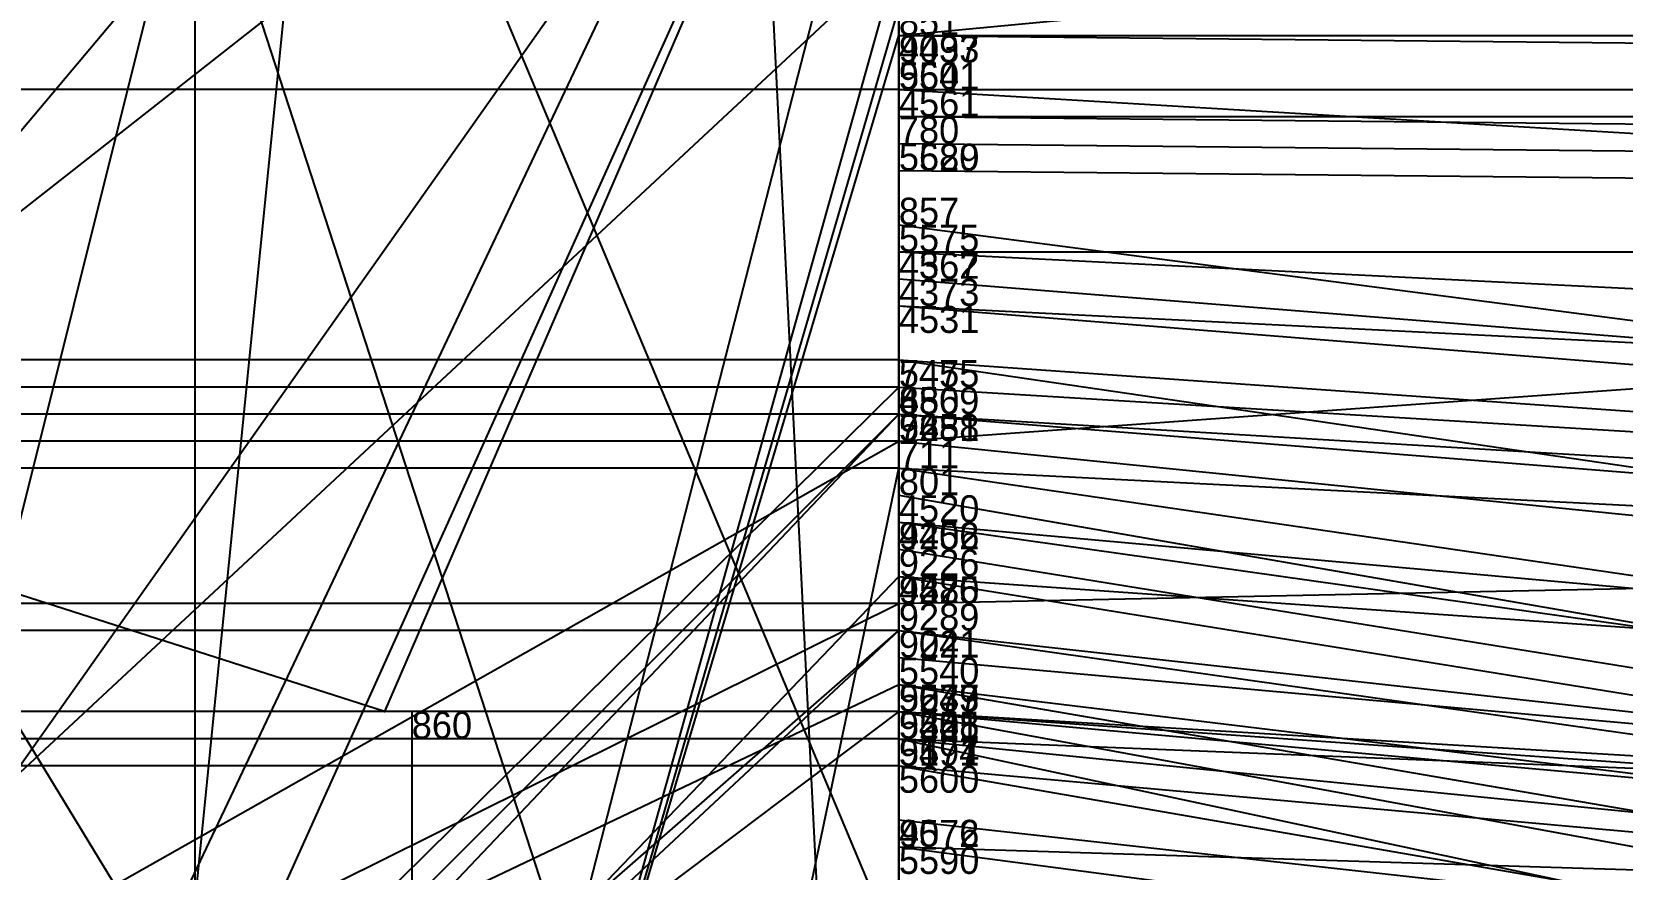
# Model space of a CAD drawing. Extents: x -0.07 to 1.1, y -0.07 to 1.1.
# Drawn here: x 0.968 to 1.0267, y 0.0612 to 0.0921 of the extents above; entities that cross this region are included whole.
import ezdxf

# ---------------------------------------------------------------- set-up
doc = ezdxf.new("R2010")
doc.units = 0
for name, color, linetype in [('Clients', 3, 'CONTINUOUS'), ('Facilities', 3, 'CONTINUOUS'), ('Facilities_lines', 3, 'CONTINUOUS'), ('Min_max_boxes', 1, 'CONTINUOUS'), ('Normals', 1, 'CONTINUOUS'), ('Source_points', 5, 'CONTINUOUS'), ('Text', 3, 'CONTINUOUS')]:
    doc.layers.add(name, color=color, linetype=linetype)

msp = doc.modelspace()

# ---------------------------------------------------------------- linework, layer by layer
at = {"layer": 'Clients', "color": 5}
for p in [(1, 0.092, 0.058), (1, 0.092, 0.966), (1, 0.09, 0.166), (1, 0.088, 0.711), (1, 0.087, 0.757), (1, 0.085, 0.023), (1, 0.083, 0.351), (1, 0.082, 0.338), (1, 0.082, 0.336), (1, 0.08, 0.013), (1, 0.08, 0.697), (1, 0.079, 0.058), (1, 0.078, 0.233), (1, 0.077, 0.741), (1, 0.077, 0.996), (1, 0.076, 0.016), (1, 0.076, 0.055), (1, 0.075, 0.359), (1, 0.074, 0.814), (1, 0.071, 0.968), (1, 0.07, 0.123), (1, 0.07, 0.796), (1, 0.069, 0.909), (1, 0.068, 0.844), (1, 0.068, 0.908), (0.981, 0.067), (1, 0.067, 0.69), (1, 0.067, 0.836), (1, 0.067, 0.6), (1, 0.066, 0.194), (1, 0.066, 0.665), (1, 0.066, 0.656), (1, 0.066, 0.942), (1, 0.065, 0.802), (1, 0.065, 0.624), (1, 0.063, 0.498), (1, 0.062, 0.545), (1, 0.062, 0.969)]:
    msp.add_point(p, dxfattribs=at)
at = {"layer": 'Facilities', "color": 3}
for p in [(1, 0.092, 0.305), (1, 0.09, 0.559), (1, 0.089, 0.247), (1, 0.089, 0.311), (1, 0.084, 0.259), (1, 0.084, 0.606), (1, 0.078, 0.221), (1, 0.078, 0.274), (1, 0.074, 0.374), (1, 0.073, 0.887), (1, 0.072, 0.315), (1, 0.072, 0.337), (1, 0.068, 0.55), (1, 0.067, 0.693)]:
    msp.add_point(p, dxfattribs=at)
at = {"layer": 'Facilities_lines', "color": 3}
for p, q in [((1, 0.073, 0.887), (1, 0.222, 0.945)), ((1, 0.058, 0.038), (1, 0.219, 0.047)), ((1, 0.058, 0.038), (0.938, 0.206)), ((1, 0.146, 0.95), (1, 0.068, 0.844)), ((1, 0.146, 0.95), (1, 0.032, 0.898)), ((1, 0.146, 0.925), (1, 0.062, 0.969)), ((1, 0.146, 0.925), (1, 0.069, 0.909)), ((1, 0.146, 0.925), (1, 0.074, 0.814)), ((0.968, 0, 0.012), (0.982, 0.14)), ((0.893, 0, 0.085), (1, 0.127, 0.103)), ((1, 0.058, 0.038), (1, 0.124, 0.046)), ((1, 0.116, 0.023), (0.964, 0.04)), ((1, 0.116, 0.023), (1, 0.039, 0.141)), ((1, 0.111, 0.01), (0.928, 0.009)), ((1, 0.111, 0.01), (0.944, 0.067)), ((1, 0.111, 0.01), (0.95, 0, 0.024)), ((1, 0.111, 0.01), (0.981, 0.067)), ((1, 0.111, 0.01), (1, 0.053, 0.027)), ((1, 0.111, 0.01), (1, 0.027, 0.005)), ((1, 0.111, 0.01), (1, 0.019, 0.134)), ((1, 0.006, 0.973), (1, 0.11, 0.94)), ((0.973, 0, 0.99), (1, 0.105, 0.947)), ((0.974, 0.1, 1), (0.956, 0.028, 1)), ((0.974, 0.1, 1), (1, 0.02, 0.909)), ((1, 0, 0.993), (0.995, 0.1, 1)), ((1, 0, 0.993), (1, 0.1, 0.984)), ((1, 0.098, 0.059), (1, 0.056, 0.223)), ((1, 0.098, 0.059), (1, 0.092, 0.058)), ((1, 0.098, 0.059), (1, 0.066, 0.194)), ((1, 0.084, 0.259), (1, 0.096, 0.118)), ((0.898, 0, 0.416), (1, 0.095, 0.369)), ((0.986, 0.045, 1), (1, 0.095, 0.94)), ((1, 0.09, 0.559), (1, 0.095, 0.777)), ((1, 0.078, 0.274), (1, 0.094, 0.203)), ((1, 0.094, 0.721), (1, 0.087, 0.757)), ((1, 0.094, 0.721), (1, 0.088, 0.711)), ((0.986, 0.045, 1), (1, 0.093, 0.952)), ((0.986, 0.045, 1), (1, 0.092, 0.966)), ((1, 0.078, 0.221), (1, 0.09, 0.166)), ((1, 0.058, 0.038), (1, 0.085, 0.023)), ((1, 0.072, 0.315), (1, 0.083, 0.351)), ((0.958, 0.082), (1, 0.013, 0.127)), ((1, 0.072, 0.315), (1, 0.082, 0.338)), ((1, 0.078, 0.274), (1, 0.082, 0.336)), ((1, 0.058, 0.038), (1, 0.08, 0.013)), ((1, 0.067, 0.693), (1, 0.08, 0.697)), ((0.92, 0, 0.053), (1, 0.079, 0.058)), ((1, 0.078, 0.221), (0.922, 0, 0.243)), ((1, 0.078, 0.221), (0.926, 0, 0.241)), ((1, 0.072, 0.337), (1, 0.078, 0.233)), ((0.864, 0, 0.96), (1, 0.077, 0.996)), ((1, 0.073, 0.887), (1, 0.077, 0.741)), ((0.984, 0, 0.181), (1, 0.076, 0.055)), ((1, 0.058, 0.038), (1, 0.076, 0.016)), ((1, 0.072, 0.337), (1, 0.075, 0.359)), ((1, 0.074, 0.374), (1, 0.058, 0.268)), ((1, 0.074, 0.374), (1, 0.006, 0.464)), ((1, 0.074, 0.374), (1, 0.033, 0.479)), ((1, 0.073, 0.887), (1, 0.028, 0.948)), ((1, 0.072, 0.337), (0.931, 0, 0.284)), ((1, 0.072, 0.337), (1, 0.003, 0.477)), ((1, 0.072, 0.337), (1, 0.063, 0.498)), ((0.857, 0, 0.938), (1, 0.071, 0.968)), ((0.92, 0, 0.053), (1, 0.07, 0.123)), ((0.925, 0, 0.7), (1, 0.07, 0.796)), ((0.857, 0, 0.938), (1, 0.068, 0.908)), ((1, 0.068, 0.55), (1, 0.021, 0.498)), ((1, 0.068, 0.55), (1, 0.062, 0.545)), ((1, 0.067, 0.693), (0.911, 0, 0.611)), ((1, 0.067, 0.693), (1, 0.067, 0.69)), ((1, 0.039, 0.637), (1, 0.067, 0.836)), ((1, 0.024, 0.519), (1, 0.067, 0.6)), ((1, 0.024, 0.513), (1, 0.066, 0.665)), ((1, 0.024, 0.513), (1, 0.066, 0.656)), ((1, 0.059, 0.942), (1, 0.066, 0.942)), ((1, 0.039, 0.637), (1, 0.065, 0.802)), ((1, 0.054, 0.637), (1, 0.065, 0.624))]:
    msp.add_line(p, q, dxfattribs=at)
at = {"layer": 'Min_max_boxes', "color": 1}
for p, q in [((1, 0.02, 0.909), (1, 0.299, 0.909)), ((1, 0.02, 1), (1, 0.299, 1)), ((1, 0.039), (1, 0.238)), ((1, 0.039, 0.141), (1, 0.238, 0.141)), ((1, 0.028, 0.741), (1, 0.222, 0.741)), ((1, 0.222, 0.741), (1, 0.028, 0.741)), ((1, 0.028, 0.948), (1, 0.222, 0.948)), ((1, 0.222, 0.948), (1, 0.028, 0.948)), ((1, 0), (1, 0.219)), ((1, 0, 0.068), (1, 0.219, 0.068)), ((1, 0), (1, 0.215)), ((1, 0, 0.117), (1, 0.215, 0.117)), ((0.974, 0.041), (0.974, 0.198)), ((0.974, 0.041), (0.974, 0.198)), ((1, 0.032, 0.844), (1, 0.162, 0.844)), ((1, 0.162, 0.844), (1, 0.032, 0.844)), ((1, 0.032, 0.986), (1, 0.162, 0.986)), ((1, 0.162, 0.986), (1, 0.032, 0.986)), ((1, 0.013), (1, 0.157)), ((1, 0.013, 0.127), (1, 0.157, 0.127)), ((1, 0.062, 0.814), (1, 0.146, 0.814)), ((1, 0.146, 0.814), (1, 0.062, 0.814)), ((1, 0.062, 0.969), (1, 0.146, 0.969)), ((1, 0.146, 0.969), (1, 0.062, 0.969)), ((1, 0), (1, 0.129)), ((1, 0, 0.134), (1, 0.129, 0.134)), ((1, 0, 0.07), (1, 0.127, 0.07)), ((1, 0, 0.103), (1, 0.127, 0.103)), ((1, 0.033, 0.861), (1, 0.119, 0.861)), ((1, 0.033, 1), (1, 0.119, 1)), ((1, 0, 0.92), (1, 0.11, 0.92)), ((1, 0, 1), (1, 0.11, 1)), ((1, 0.056), (1, 0.107)), ((1, 0.056, 0.223), (1, 0.107, 0.223)), ((1, 0, 0.879), (1, 0.105, 0.879)), ((1, 0, 1), (1, 0.105, 1)), ((1, 0, 0.841), (1, 0.1, 0.841)), ((1, 0, 1), (1, 0.1, 1)), ((1, 0), (1, 0.097)), ((1, 0, 0.054), (1, 0.097, 0.054)), ((1, 0.084, 0.118), (1, 0.096, 0.118)), ((1, 0.096, 0.118), (1, 0.084, 0.118)), ((1, 0.084, 0.259), (1, 0.096, 0.259)), ((1, 0.096, 0.259), (1, 0.084, 0.259)), ((1, 0, 0.369), (1, 0.095, 0.369)), ((1, 0, 0.435), (1, 0.095, 0.435)), ((1, 0.09, 0.559), (1, 0.095, 0.559)), ((1, 0.095, 0.559), (1, 0.09, 0.559)), ((1, 0.09, 0.777), (1, 0.095, 0.777)), ((1, 0.095, 0.777), (1, 0.09, 0.777)), ((1, 0, 0.902), (1, 0.095, 0.902)), ((1, 0, 1), (1, 0.095, 1)), ((1, 0.078, 0.203), (1, 0.094, 0.203)), ((1, 0.094, 0.203), (1, 0.078, 0.203)), ((1, 0.078, 0.336), (1, 0.094, 0.336)), ((1, 0.094, 0.336), (1, 0.078, 0.336)), ((1, 0.087, 0.711), (1, 0.094, 0.711)), ((1, 0.094, 0.711), (1, 0.087, 0.711)), ((1, 0.087, 0.757), (1, 0.094, 0.757)), ((1, 0.094, 0.757), (1, 0.087, 0.757)), ((1, 0.09, 0.166), (0.922, 0.09, 0.166)), ((1, 0.09, 0.243), (0.922, 0.09, 0.243)), ((1, 0, 0.166), (1, 0.09, 0.166)), ((1, 0, 0.243), (1, 0.09, 0.243)), ((1, 0.09, 0.166), (1, 0.09, 0.243)), ((1, 0.09, 0.559), (1, 0.09, 0.559)), ((1, 0.09, 0.777), (1, 0.09, 0.777)), ((1, 0.09, 0.559), (1, 0.09, 0.777)), ((1, 0.09, 0.559), (1, 0.09, 0.777)), ((1, 0.087, 0.711), (1, 0.087, 0.711)), ((1, 0.087, 0.757), (1, 0.087, 0.757)), ((1, 0.087, 0.711), (1, 0.087, 0.757)), ((1, 0.087, 0.711), (1, 0.087, 0.757)), ((1, 0.084, 0.118), (1, 0.084, 0.118)), ((1, 0.084, 0.259), (1, 0.084, 0.259)), ((1, 0.084, 0.118), (1, 0.084, 0.259)), ((1, 0.084, 0.118), (1, 0.084, 0.259)), ((1, 0.072, 0.315), (1, 0.083, 0.315)), ((1, 0.083, 0.315), (1, 0.083, 0.315)), ((1, 0.083, 0.315), (1, 0.072, 0.315)), ((1, 0.072, 0.351), (1, 0.083, 0.351)), ((1, 0.083, 0.351), (1, 0.083, 0.351)), ((1, 0.083, 0.351), (1, 0.072, 0.351)), ((1, 0.083, 0.315), (1, 0.083, 0.351)), ((1, 0.083, 0.315), (1, 0.083, 0.351)), ((1, 0.08, 0.611), (0.911, 0.08, 0.611)), ((1, 0.08, 0.697), (0.911, 0.08, 0.697)), ((1, 0, 0.611), (1, 0.08, 0.611)), ((1, 0, 0.697), (1, 0.08, 0.697)), ((1, 0.08, 0.611), (1, 0.08, 0.697)), ((1, 0.079), (0.773, 0.079)), ((1, 0.079, 0.18), (0.773, 0.079, 0.18)), ((1, 0), (1, 0.079)), ((1, 0, 0.18), (1, 0.079, 0.18)), ((1, 0.079), (1, 0.079, 0.18)), ((1, 0.078, 0.233), (0.931, 0.078, 0.233)), ((1, 0.078, 0.498), (0.931, 0.078, 0.498)), ((1, 0.078, 0.203), (1, 0.078, 0.203)), ((1, 0.078, 0.336), (1, 0.078, 0.336)), ((1, 0.078, 0.203), (1, 0.078, 0.336)), ((1, 0.078, 0.203), (1, 0.078, 0.336)), ((1, 0, 0.233), (1, 0.078, 0.233)), ((1, 0, 0.498), (1, 0.078, 0.498)), ((1, 0.078, 0.233), (1, 0.078, 0.498)), ((1, 0.077, 0.925), (0.678, 0.077, 0.925)), ((1, 0.077, 1), (0.678, 0.077, 1)), ((1, 0, 0.925), (1, 0.077, 0.925)), ((1, 0, 1), (1, 0.077, 1)), ((1, 0.077, 0.925), (1, 0.077, 1)), ((1, 0.076, 0.055), (0.966, 0.076, 0.055)), ((1, 0.076, 0.347), (0.966, 0.076, 0.347)), ((1, 0, 0.055), (1, 0.076, 0.055)), ((1, 0, 0.347), (1, 0.076, 0.347)), ((1, 0.076, 0.055), (1, 0.076, 0.347)), ((1, 0.006, 0.268), (1, 0.074, 0.268)), ((1, 0.074, 0.268), (1, 0.074, 0.268)), ((1, 0.074, 0.268), (1, 0.006, 0.268)), ((1, 0.006, 0.479), (1, 0.074, 0.479)), ((1, 0.074, 0.479), (1, 0.074, 0.479)), ((1, 0.074, 0.479), (1, 0.006, 0.479)), ((1, 0.074, 0.268), (1, 0.074, 0.479)), ((1, 0.074, 0.268), (1, 0.074, 0.479)), ((1, 0.072, 0.315), (1, 0.072, 0.315)), ((1, 0.072, 0.351), (1, 0.072, 0.351)), ((1, 0.072, 0.315), (1, 0.072, 0.351)), ((1, 0.072, 0.315), (1, 0.072, 0.351)), ((1, 0.071, 0.908), (0.851, 0.071, 0.908)), ((1, 0.071, 0.968), (0.851, 0.071, 0.968)), ((1, 0, 0.908), (1, 0.071, 0.908)), ((1, 0, 0.968), (1, 0.071, 0.968)), ((1, 0.071, 0.908), (1, 0.071, 0.968)), ((1, 0.07, 0.7), (0.921, 0.07, 0.7)), ((1, 0.07, 0.796), (0.921, 0.07, 0.796)), ((1, 0, 0.7), (1, 0.07, 0.7)), ((1, 0, 0.796), (1, 0.07, 0.796)), ((1, 0.07, 0.7), (1, 0.07, 0.796)), ((1, 0.021, 0.498), (1, 0.068, 0.498)), ((1, 0.068, 0.498), (1, 0.068, 0.498)), ((1, 0.068, 0.498), (1, 0.021, 0.498)), ((1, 0.021, 0.55), (1, 0.068, 0.55)), ((1, 0.068, 0.55), (1, 0.068, 0.55)), ((1, 0.068, 0.55), (1, 0.021, 0.55)), ((1, 0.068, 0.498), (1, 0.068, 0.55)), ((1, 0.068, 0.498), (1, 0.068, 0.55)), ((1, 0.067, 0.556), (0.922, 0.067, 0.556)), ((1, 0.067, 0.836), (0.922, 0.067, 0.836)), ((1, 0.067, 0.464), (0.982, 0.067, 0.464)), ((0.982, 0.067, 0.464), (0.982, 0, 0.464)), ((1, 0.067, 0.6), (0.982, 0.067, 0.6)), ((0.982, 0.067, 0.6), (0.982, 0, 0.6)), ((0.982, 0.067, 0.464), (0.982, 0.067, 0.6)), ((1, 0, 0.556), (1, 0.067, 0.556)), ((1, 0, 0.836), (1, 0.067, 0.836)), ((1, 0.067, 0.556), (1, 0.067, 0.836)), ((1, 0, 0.464), (1, 0.067, 0.464)), ((1, 0, 0.6), (1, 0.067, 0.6)), ((1, 0.067, 0.464), (1, 0.067, 0.6)), ((1, 0.066, 0.493), (0.936, 0.066, 0.493)), ((1, 0.066, 0.665), (0.936, 0.066, 0.665)), ((1, 0, 0.493), (1, 0.066, 0.493)), ((1, 0, 0.665), (1, 0.066, 0.665)), ((1, 0.066, 0.493), (1, 0.066, 0.665)), ((1, 0.058, 0.94), (1, 0.066, 0.94)), ((1, 0.066, 0.94), (1, 0.066, 0.94)), ((1, 0.066, 0.94), (1, 0.058, 0.94)), ((1, 0.058, 0.942), (1, 0.066, 0.942)), ((1, 0.066, 0.942), (1, 0.066, 0.942)), ((1, 0.066, 0.942), (1, 0.058, 0.942)), ((1, 0.066, 0.94), (1, 0.066, 0.942)), ((1, 0.066, 0.94), (1, 0.066, 0.942)), ((1, 0.065, 0.583), (0.932, 0.065, 0.583)), ((1, 0.065, 0.647), (0.932, 0.065, 0.647)), ((1, 0, 0.583), (1, 0.065, 0.583)), ((1, 0, 0.647), (1, 0.065, 0.647)), ((1, 0.065, 0.583), (1, 0.065, 0.647)), ((1, 0.062, 0.814), (1, 0.062, 0.814)), ((1, 0.062, 0.969), (1, 0.062, 0.969)), ((1, 0.062, 0.814), (1, 0.062, 0.969)), ((1, 0.062, 0.814), (1, 0.062, 0.969))]:
    msp.add_line(p, q, dxfattribs=at)
at = {"layer": 'Normals', "color": 1}
for p, q in [((1, 0.092, 0.966), (1.095, 0.101, 0.998)), ((1, 0.092, 0.058), (1.098, 0.091, 0.038)), ((1, 0.092, 0.305), (1.1, 0.092, 0.305)), ((1, 0.09, 0.166), (1.1, 0.084, 0.165)), ((1, 0.09, 0.559), (1.1, 0.09, 0.559)), ((1, 0.089, 0.247), (1.1, 0.088, 0.247)), ((1, 0.089, 0.311), (1.1, 0.089, 0.311)), ((1, 0.088, 0.711), (1.1, 0.087, 0.711)), ((1, 0.087, 0.757), (1.1, 0.086, 0.757)), ((1, 0.085, 0.023), (1.092, 0.073, -0.015)), ((0.981, 0.067), (0.928, 0.084, 0.083)), ((1, 0.084, 0.259), (1.1, 0.079, 0.259)), ((1, 0.084, 0.606), (1.1, 0.084, 0.606)), ((1, 0.083, 0.351), (1.1, 0.075, 0.355)), ((1, 0.082, 0.336), (1.1, 0.077, 0.338)), ((1, 0.082, 0.338), (1.1, 0.074, 0.34)), ((1, 0.077, 0.996), (1.07, 0.082, 1.067)), ((1, 0.08, 0.013), (1.089, 0.067, -0.03)), ((1, 0.08, 0.697), (1.1, 0.073, 0.696)), ((1, 0.079, 0.058), (1.099, 0.073, 0.043)), ((1, 0.078, 0.233), (1.1, 0.072, 0.233)), ((1, 0.078, 0.221), (1.1, 0.07, 0.221)), ((1, 0.078, 0.274), (1.1, 0.072, 0.274)), ((1, 0.077, 0.741), (1.099, 0.067, 0.742)), ((1, 0.076, 0.055), (1.098, 0.071, 0.034)), ((1, 0.076, 0.016), (1.089, 0.063, -0.027)), ((1, 0.075, 0.359), (1.098, 0.058, 0.37)), ((1, 0.074, 0.374), (1.099, 0.06, 0.376)), ((1, 0.074, 0.814), (1.1, 0.065, 0.816)), ((1, 0.073, 0.887), (1.099, 0.057, 0.881)), ((1, 0.071, 0.968), (1.097, 0.073, 0.993)), ((1, 0.072, 0.315), (1.1, 0.065, 0.316)), ((1, 0.072, 0.337), (1.099, 0.056, 0.344)), ((1, 0.07, 0.123), (1.099, 0.056, 0.124)), ((1, 0.07, 0.796), (1.099, 0.059, 0.797)), ((1, 0.069, 0.909), (1.1, 0.06, 0.907)), ((1, 0.068, 0.55), (1.099, 0.056, 0.551)), ((1, 0.068, 0.844), (1.099, 0.051, 0.846)), ((1, 0.068, 0.908), (1.099, 0.056, 0.904)), ((1, 0.067, 0.693), (1.1, 0.06, 0.693)), ((1, 0.067, 0.6), (1.1, 0.058, 0.598)), ((1, 0.067, 0.69), (1.1, 0.061, 0.69)), ((1, 0.067, 0.836), (1.098, 0.049, 0.838)), ((1, 0.066, 0.194), (1.098, 0.045, 0.196)), ((1, 0.066, 0.665), (1.1, 0.056, 0.665)), ((1, 0.066, 0.656), (1.1, 0.056, 0.657)), ((1, 0.066, 0.942), (1.1, 0.062, 0.951)), ((1, 0.065, 0.624), (1.1, 0.056, 0.622)), ((1, 0.065, 0.802), (1.098, 0.048, 0.806)), ((1, 0.063, 0.498), (1.099, 0.052, 0.499)), ((1, 0.062, 0.545), (1.099, 0.049, 0.546)), ((1, 0.062, 0.969), (1.097, 0.059, 0.992))]:
    msp.add_line(p, q, dxfattribs=at)
at = {"layer": 'Source_points', "color": 5}
for p in [(1, 0.092, 0.058), (1, 0.092, 0.305), (1, 0.092, 0.966), (1, 0.09, 0.166), (1, 0.09, 0.559), (1, 0.089, 0.247), (1, 0.089, 0.311), (1, 0.088, 0.711), (1, 0.087, 0.757), (1, 0.085, 0.023), (1, 0.084, 0.259), (1, 0.084, 0.606), (1, 0.083, 0.351), (1, 0.082, 0.336), (1, 0.082, 0.338), (1, 0.08, 0.013), (1, 0.08, 0.697), (1, 0.079, 0.058), (1, 0.078, 0.233), (1, 0.078, 0.221), (1, 0.078, 0.274), (1, 0.077, 0.741), (1, 0.077, 0.996), (1, 0.076, 0.055), (1, 0.076, 0.016), (1, 0.075, 0.359), (1, 0.074, 0.374), (1, 0.074, 0.814), (1, 0.073, 0.887), (1, 0.072, 0.315), (1, 0.072, 0.337), (1, 0.071, 0.968), (1, 0.07, 0.123), (1, 0.07, 0.796), (1, 0.069, 0.909), (1, 0.068, 0.55), (1, 0.068, 0.844), (1, 0.068, 0.908), (0.981, 0.067), (1, 0.067, 0.693), (1, 0.067, 0.6), (1, 0.067, 0.69), (1, 0.067, 0.836), (1, 0.066, 0.194), (1, 0.066, 0.665), (1, 0.066, 0.656), (1, 0.066, 0.942), (1, 0.065, 0.624), (1, 0.065, 0.802), (1, 0.063, 0.498), (1, 0.062, 0.545), (1, 0.062, 0.969)]:
    msp.add_point(p, dxfattribs=at)

# ---------------------------------------------------------------- texts
at = {"layer": 'Text', "color": 3}
for s, p in [('851', (1, 0.092, 0.058)), ('4493', (1, 0.091, 0.305)), ('9037', (1, 0.091, 0.966)), ('5601', (1, 0.09, 0.559)), ('954', (1, 0.09, 0.166)), ('4561', (1, 0.089, 0.311)), ('780', (1, 0.088, 0.247)), ('5589', (1, 0.087, 0.757)), ('5620', (1, 0.087, 0.711)), ('857', (1, 0.085, 0.023)), ('5575', (1, 0.084, 0.606)), ('4362', (1, 0.083, 0.351)), ('4567', (1, 0.083, 0.259)), ('4373', (1, 0.082, 0.336)), ('4531', (1, 0.081, 0.338)), ('5455', (1, 0.079, 0.697)), ('747', (1, 0.079, 0.013)), ('4569', (1, 0.078, 0.274)), ('836', (1, 0.078, 0.221)), ('680', (1, 0.078, 0.058)), ('5631', (1, 0.077, 0.741)), ('9288', (1, 0.077, 0.996)), ('745', (1, 0.077, 0.233)), ('711', (1, 0.076, 0.055)), ('801', (1, 0.075, 0.016)), ('4520', (1, 0.074, 0.359)), ('4402', (1, 0.073, 0.374)), ('9256', (1, 0.073, 0.814)), ('9226', (1, 0.072, 0.887)), ('4426', (1, 0.071, 0.315)), ('4580', (1, 0.071, 0.337)), ('9275', (1, 0.071, 0.968)), ('9289', (1, 0.07, 0.796)), ('904', (1, 0.069, 0.123)), ('9221', (1, 0.069, 0.909)), ('5540', (1, 0.068, 0.55)), ('5633', (1, 0.067, 0.69)), ('5577', (1, 0.067, 0.6)), ('9039', (1, 0.067, 0.844)), ('9243', (1, 0.067, 0.908)), ('860', (0.982, 0.066)), ('5558', (1, 0.066, 0.693)), ('940', (1, 0.066, 0.194)), ('9225', (1, 0.066, 0.942)), ('9241', (1, 0.066, 0.836)), ('5591', (1, 0.065, 0.656)), ('5477', (1, 0.065, 0.665)), ('9194', (1, 0.065, 0.802)), ('5600', (1, 0.064, 0.624)), ('4576', (1, 0.062, 0.498)), ('9072', (1, 0.062, 0.969)), ('5590', (1, 0.061, 0.545))]:
    msp.add_text(s, height=0.001, dxfattribs=at).set_placement(p)

doc.saveas('drawing.dxf')
